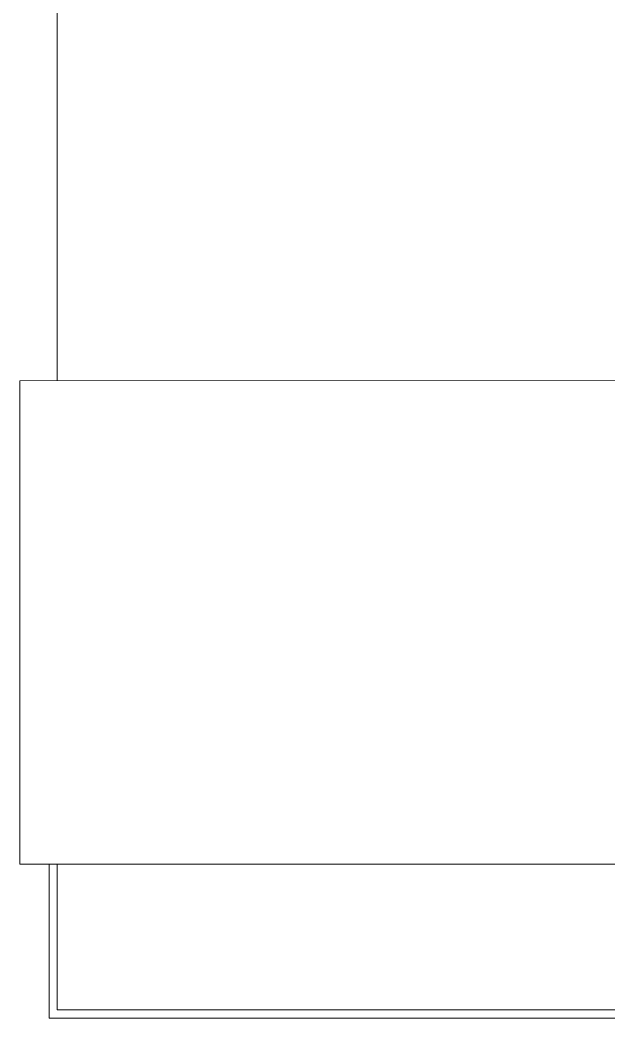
# Model space of a CAD drawing. Header units: millimetres. Extents: x 26282 to 30760, y 1404 to 4574.
# Drawn here: x 29088.7 to 29161.6, y 3160 to 3283.9 of the extents above; entities that cross this region are included whole.
import ezdxf

# ---------------------------------------------------------------- set-up
doc = ezdxf.new("R2010")
doc.units = ezdxf.units.MM
doc.header["$LTSCALE"] = 0.25
doc.layers.add('AB-DUV', color=4, linetype='Continuous', lineweight=50)
doc.layers.add('FURNITURE (3RDF)', color=43, linetype='Continuous', lineweight=20)

# ---------------------------------------------------------------- blocks, each defined once
blk = doc.blocks.new('A$C7FB01C9C')
for p, q in [((4.6, 88.1), (4.6, 199)), ((98.77, 88.11, 0), (0, 88.1, 0)), ((0, 88.1, 0), (0, 28.1, 0)), ((3.6, 9), (3.6, 28.1)), ((4.6, 10), (4.6, 28.1)), ((94.6, 10), (4.6, 10)), ((95.6, 9), (3.6, 9))]:
    blk.add_line(p, q)
at = {"extrusion": (1.94535e-07, 4.23988e-08, 1)}
blk.add_line((0, 28.1, 0), (98.77, 28.11, 0), dxfattribs=at)
blk = doc.blocks.new('ODA208')
at = {"layer": 'FURNITURE (3RDF)'}
blk.add_blockref('A$C7FB01C9C', (172.04, -9, 0), dxfattribs=at)
blk = doc.blocks.new('A$C187D15ED')
at = {"layer": 'FURNITURE (3RDF)'}
blk.add_blockref('ODA208', (9346.19, 2955.02, 0), dxfattribs=at)

msp = doc.modelspace()

# ---------------------------------------------------------------- block references
at = {"layer": 'AB-DUV', "ltscale": 100}
msp.add_blockref('A$C187D15ED', (19570.424, 205.028, 5.126), dxfattribs=at)

doc.saveas('drawing.dxf')
